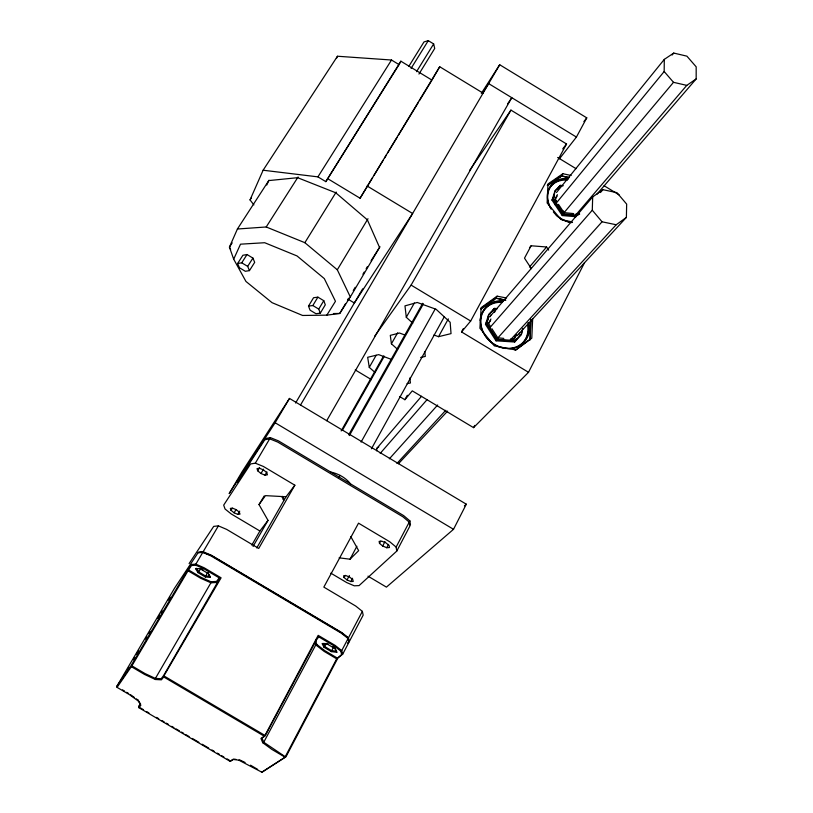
<?xml version="1.0" encoding="UTF-8"?>
<svg xmlns="http://www.w3.org/2000/svg" width="813" height="813" viewBox="0 0 813 813"><rect width="100%" height="100%" fill="white"/><g stroke="black" fill="none" stroke-linecap="round" stroke-linejoin="round"><path stroke-width="1.22" d="M596.823 194.348L696.172 78.932L696.182 66.829L686.904 56.158L673.733 53.069L664.292 59.39L556.509 192.488M138.891 707.696L140.822 705.308L138.383 701.08L129.389 694.617L117.072 687.371L131.889 665.837L144.988 673.55L155.405 678.418L161.147 678.713L163.443 675.847L219.51 578.927L219.215 577.87L203.626 568.633L195.852 565.228L195.852 564.141L202.793 552.362L211.309 555.503L341.572 632.748L347.822 637.677L348.99 642.189L342.68 654.211L337.873 658.042L285.973 756.801L261.959 772.259L238.859 760.175L232.803 759.403L230.17 761.375L138.891 707.696L138.627 706.68L140.527 703.418M131.889 665.837L188.535 569.943L201.207 577.454L210.933 581.732L210.923 582.789L155.405 678.418L155.415 679.505L161.431 679.82L163.738 676.965L163.443 675.847M554.954 204.693L664.17 71.514L664.292 59.39M517.22 335.678L626.386 217.396L626.66 204.114L616.955 192.671L602.931 189.683L592.687 196.909L490.158 316.338M489.589 327.964L592.281 210.221L592.687 196.909M531.001 319.407L530.086 339.976L530.706 319.285M532.667 318.869L531.783 338.188L515.93 349.976L494.345 345.881L479.904 328.259L481.144 307.639L497.129 296.166L506.59 298.015M573.683 213.595L564.11 212.61L673.499 82.316L686.792 85.375L696.172 78.932M376.663 450.768L376.876 448.298L421.53 396.287M210.354 577.382L207.884 572.687L210.354 577.382L205.374 576.996L207.396 572.789M323.127 643.307L324.854 646.66L331.521 650.613L336.491 651.233L336.806 652.3L331.338 651.609L333.818 646.254M503.806 338.401L497.952 337.802M578.094 215.232L563.47 213.961L553.501 199.022L554.994 190.984L560.218 185.364L562.708 185.588M522.21 330.037L521.387 334.407L514.67 341.999L496.042 340.83L485.473 324.387L488.359 319.001M522.81 328.34L521.387 334.407L515.29 340.505L497.221 339.336L486.936 323.401L488.674 314.661L494.355 308.391L496.814 308.564M576.082 216.725L562.25 215.557L552.007 200.14L554.994 190.984L560.706 185.547L563.135 185.771M485.473 324.387L488.674 314.661L494.832 308.635L497.231 308.808M253.88 204.896L250.038 199.917L263.117 170.222L337.476 56.239L391.51 60.02L399.051 64.613L325.83 181.645L317.924 176.868L263.117 170.222M269.012 180.222L237.416 229.012L229.429 247.142L233.697 259.184L245.953 281.45L272.04 302.67L302.588 315.464L326.836 315.149L339.753 313.462L350.322 296.948L379.976 246.705M266.755 185.039L268.768 180.588L297.599 177.691L335.749 192.783L367.354 219.825L379.549 247.437L371.104 260.688M233.697 259.184L240.506 244.174L264.692 242.721L297.04 255.953L324.296 278.585L335.464 301.288L326.836 315.149M336.44 58.465L337.476 56.239M367.994 576.163L386.429 587.128L453.522 529.304L466.306 504.192L289.499 398.431L242.162 471.631L229.164 493.582L275.14 422.75L289.499 398.431M399.488 396.47L404.884 399.711L412.272 390.86L473.552 427.648L528.521 372.303L584.527 262.701M325.83 181.645L400.87 61.199L431.967 80.121L419.437 100.71M510.879 338.858L514.405 339.082L516.763 334.59M514.67 341.999L515.808 339.834M496.042 340.83L496.804 339.986L515.401 341.186L516.54 339.011M518.816 334.641L519.954 332.456M473.552 427.648L474.721 425.402M511.458 338.665L513.918 338.828L515.615 335.566M285.465 756.293L336.694 658.835L341.653 654.485L340.769 651.091L334.478 646.162L318.981 636.986L317.944 637.25L265.18 735.795L262.03 738.133L263.737 742.228L285.536 756.903L261.542 772.35M347.385 643.103L349.336 641.518L348.431 637.839L362.354 611.356L355.779 606.081L323.838 587.108L358.523 523.165L389.762 541.783L396.124 547.088L396.774 551.092L359.072 585.604L354.244 585.807L346.694 582.575L330.82 573.145M396.124 547.088L409.884 520.889L403.614 515.584L278.463 440.88L270.394 437.628L265.597 438.522L237.142 482.373M349.336 641.518L363.177 615.126L362.354 611.356M396.774 551.092L409.823 526.214L409.244 522.129L402.953 516.824L277.761 442.089L269.682 438.837L264.886 439.731M386.775 547.728L389.457 547.525L389.112 545.523L385.941 542.881L381.795 541.163L379.132 541.377L379.498 543.389L382.659 546.011L386.775 547.728L388.543 544.375M339.102 557.83L350.027 559.202L356.887 546.245M382.659 546.011L385.016 541.56M379.498 543.389L380.677 541.153M326.582 643.398L324.001 647.26L322.1 643.581L327.548 644.242L334.956 648.622L336.806 652.3M399.051 64.613L400.87 61.199M490.544 326.592L488.532 323.472L490.93 319.001M494.517 312.283L495.706 310.048M556.407 201.218L555.005 199.124L557.393 194.673M350.82 581.549L353.228 581.447L352.832 579.659L349.844 577.25L346.033 575.624L343.645 575.746L344.062 577.535L347.029 579.933L350.82 581.549L352.588 578.246M490.615 320.474L488.532 323.472M556.671 201.441L555.32 199.409L557.037 196.177M548.643 250.119L546.58 246.989L531.123 245.77L524.497 258.158L531.397 268.676M347.029 579.933L349.387 575.533M284.916 757.106L271.918 749.454L262.751 742.726L260.953 738.438L264.723 735.887L318.178 635.349L335.027 645.329L341.734 650.593L342.68 654.211M492.393 311.45L493.552 309.296L494.832 308.635M552.007 200.14L554.273 195.903M557.677 189.541L559.385 186.36L560.706 185.547M497.221 339.336L496.804 339.986L486.215 323.584L487.373 321.409M489.7 317.07L490.859 314.905M493.186 310.556L494.355 308.391M576.854 215.801L563.053 214.602L552.799 199.215L553.938 197.081M558.511 188.555L560.218 185.364M559.395 158.85L576.417 137.072L586.773 117.855L499.7 64.735L481.337 93.393M344.062 577.535L345.24 575.33M528.521 372.303L461.54 331.938L470.676 321.023L566.549 143.972L510.94 110.111L469.518 170.547M461.54 331.938L463.359 328.594M433.939 334.997L438.542 336.684L448.329 318.879M404.884 399.711L407.313 395.281M371.439 448.786L444.437 316.521M361.084 442.089L435.148 309.072M338.838 477.577L340.058 475.392M348.777 434.721L422.699 303.29M349.366 435.575L423.41 303.859M342.486 430.179L384.315 356.226M397.608 349.377L391.419 343.808L397.648 332.802M341.155 430.941L383.563 356.013M412.76 323.178L406.297 317.273L414.376 302.995M374.854 372.303L369.275 367.364L376.155 355.271M256.766 547.932L286.034 496.763L294.855 485.209L263.463 466.499L255.333 463.176L250.567 463.959L223.687 505.127L225.049 509.009L231.217 513.948L259.906 531.001L268.016 520.381L259.012 504.588L264.215 495.93M294.855 485.209L258.727 548.45L226.634 529.385L218.402 525.869L213.707 526.377L189.104 563.582M374.62 336.267L411.104 285.099L510.94 110.111M251.817 545.096L259.906 531.001M253.087 546.407L268.016 520.381M326.714 420.697L511.794 97.692L507.556 103.942M327.466 178.525L360.078 198.23L439.711 66.737L483.074 93.139M283.097 499.609L283.757 498.46L282.457 496.367M432.567 79.095L439.711 66.737M163.647 676.335L221.095 577.819L204.144 567.779L195.852 564.141L191.197 564.476L187.996 569.273L131.096 665.583L116.818 686.335L117.072 687.371M300.515 405.026L499.7 64.735M260.983 473.512L257.68 470.798L257.02 468.613L259.418 468.237L263.463 469.894L266.776 472.617L267.416 474.802L265.008 475.168L260.983 473.512L263.534 469.152M237.823 514.385L239.987 514.131L239.337 512.19L236.237 509.7L232.508 508.135L230.353 508.399L231.014 510.34L234.114 512.81L237.823 514.385L239.713 511.143M265.008 475.168L266.918 471.896M295.586 403.014L362.669 288.839M257.68 470.798L259.601 467.536M200.699 568.815L197.986 572.616L195.547 568.612L196.614 568.358L198.829 572.006L205.537 575.98L210.069 576.336M234.114 512.81L236.004 509.578M116.818 686.335L174.521 588.236L198.504 552.098L203.169 551.712L218.402 525.869M255.333 463.176L270.394 437.628M231.014 510.34L232.284 508.186M121.218 680.349L123.139 677.087M124.43 674.922L125.71 672.747M127.631 669.495L128.921 667.321M133.413 659.719L134.694 657.554M136.614 654.292L138.545 651.04M145.598 639.099L146.879 636.935M148.809 633.673L150.09 631.508M157.793 618.48L159.714 615.228M160.994 613.053L162.285 610.888M345.545 303.645L339.753 313.462L333.482 313.544M347.476 300.383L348.767 298.198M353.269 290.566L355.2 287.304M362.923 274.225L364.214 272.04M366.145 268.768L367.425 266.593M320.292 313.178L318.747 309.092L323.777 300.688L317.893 297.151L313.554 297.731L308.503 306.095L310.078 310.18L315.952 313.706L320.292 313.178L325.302 304.794L323.777 300.688M350.322 296.948L337.304 269.794L367.994 218.717M308.503 306.095L312.832 305.536L317.893 297.151M360.078 198.23L372.608 177.641M373.929 175.476L383.167 160.303M384.478 158.139L386.46 154.887M387.781 152.722L397.008 137.549M398.329 135.385L418.116 102.875M416.53 71.686L433.654 43.922L428.278 40.65L423.99 41.93L408.797 66.402M418.959 74.054L434.711 48.465L433.654 43.922M237.416 229.012L266.207 226.979L304.855 242.681L336.196 192.061M411.093 68.373L428.278 40.65M317.924 176.868L391.51 60.02M249.459 270.617L254.693 262.345L252.924 258.097L247.02 254.54L242.894 255.262L237.62 263.514L239.439 267.741L245.333 271.288L249.459 270.617L247.67 266.379L241.735 262.812L237.62 263.514M247.67 266.379L252.924 258.097M266.207 226.979L298.086 176.97M241.735 262.812L247.02 254.54M482.546 93.129L488.664 83.607L576.417 137.072M563.47 213.961L562.25 215.557M232.183 242.874L229.429 247.142L230.638 249.347M250.038 199.917L251.42 197.793M168.311 600.157L170.232 597.281M188.535 569.943L191.492 565.523L195.852 565.228M259.012 504.588L265.465 495.635L286.034 496.763M219.215 577.87L216.522 581.437L210.933 581.732M219.51 578.927L216.817 582.494L210.923 582.789L200.699 578.287L188.027 570.777M562.708 148.911L566.549 143.972M583.876 121.594L586.773 117.855M559.72 177.641L562.85 173.718L571.153 175.496M138.627 706.68L140.558 704.282L138.24 700.247L136.34 698.885M672.127 55.03L673.733 53.069M529.497 247.711L531.123 245.77M493.257 300.83L497.129 296.166M529.456 267.04L546.58 246.989M574.425 216.543L686.792 85.375M600.441 192.549L602.931 189.683M380.21 453.38L426.967 399.762M389.356 458.827L437.658 405.006M497.82 337.954L602.047 221.797L616.203 224.754L626.386 217.396M396.947 463.451L445.768 410.301M510.005 340.373L616.203 224.754M447.607 411.114L398.411 463.776M350.027 559.202L358.655 550.645L350.749 536.509M464.406 505.879L466.306 504.192M315.485 640.065L318.981 636.986M376.876 448.298L378.797 446.876M515.168 350.312L529.802 339.478M480.585 308.788L495.625 298.036L505.574 299.997M481.235 308.869L495.981 298.32L505.747 300.241M562.85 173.718L547.962 183.972L547.139 202.986L561.061 219.581L571.864 221.837M547.301 185.384L561.244 175.811L569.486 177.59M548.003 185.384L561.62 176.035L568.988 177.63M327.548 644.242L328.086 643.906L324.367 643.459M337.232 658.012L324.641 650.552L316.745 644.404L315.79 644.902L263.737 742.228L262.751 742.726M340.769 651.091L341.734 650.593L348.086 638.51L341.419 633.256L211.065 555.96L202.793 552.362L198.128 552.749M195.547 568.612L201.126 568.683L203.057 569.832M238.859 760.175L239.571 759.85L245.099 762.482M230.17 761.375L233.809 759.118L236.105 759.413M552.799 199.215L553.501 199.022M486.215 323.584L486.936 323.401M438.542 336.684L451.032 333.625L450.158 322.304L436.103 309.286L417.242 302.466L404.965 305.881L406.297 317.273M420.646 357.496L425.301 356.419L424.803 351.623M407.069 383.685L410.433 382.974L409.833 377.974M199.185 552.494L202.457 552.22M576.671 213.687L579.181 213.9M576.082 213.799L579.679 214.104M330.698 472.058C338.381 473.664 345.698 477.698 350.566 483.918M405.402 335.2L399.478 333.015L390.291 335.373L391.419 343.808M391.399 359.407L378.685 354.631L367.669 357.293L369.275 367.364M203.169 551.712L211.451 555.299L341.765 632.585L348.431 637.839M155.415 679.505L144.47 674.394L131.381 666.68M122.499 689.871L124.552 691.08M126.604 692.29L128.657 693.489M250.536 765.185L257.67 769.383M140.253 707.818L143.515 709.729M146.767 711.649L148.942 712.93M156.543 717.391L158.718 718.672M161.97 720.592L164.145 721.863M166.319 723.143L168.484 724.424M171.746 726.334L173.911 727.615M176.086 728.885L179.348 730.806M181.512 732.086L183.687 733.356M185.862 734.637L189.114 736.558M192.376 738.468L198.89 742.299M202.152 744.22L208.667 748.051M211.919 749.962L214.093 751.242M217.356 753.153L219.52 754.434M221.695 755.714L223.87 756.984M227.122 758.905L229.296 760.175M164.267 676.111L264.652 735.257M163.738 676.965L264.103 736.1M332.883 646.752L334.804 647.89L335.932 650.115M200.516 568.968L207.965 573.389M197.986 572.616L205.374 576.996M324.001 647.26L331.338 651.609M336.694 658.835L324.102 651.376L315.79 644.902L315.119 642.616M275.14 422.75L453.522 529.304M355.24 369.925L371.429 379.641M347.964 299.154L354.346 302.995L412.618 213.504L367.11 185.984M312.832 305.536L318.747 309.092M411.104 285.099L470.676 321.023M557.657 157.478L576 168.647M604.069 185.72L619.181 194.917M130.629 694.78L134.43 697.513M304.855 242.681L337.304 269.794M664.17 71.514L673.499 82.316M592.281 210.221L602.047 221.797M562.759 210.577L564.11 212.61M558.501 204.368L564.1 212.762M491.885 328.665L497.912 338.025M281.918 496.753L283.9 499.944M315.8 641.152L316.745 644.404M347.822 637.677L348.665 641.122M138.24 700.247L138.383 701.08M515.29 340.505L515.401 341.186M409.884 520.889L410.463 524.985M571.58 222.599A24.786 20.437 38.7 0 1 556.234 215.242M551.001 208.88A24.786 20.437 38.7 0 1 568.47 178.454M572.504 222.477A24.248 19.99 38.7 0 1 553.328 211.929M551.234 208.941A24.248 19.99 38.7 0 1 568.307 179.175M547.637 192.366A24.217 19.969 38.7 0 1 548.46 190.161M548.968 189.144A24.217 19.969 38.7 0 1 567.423 180.151M528.826 322.72A25.975 22.388 40.8 0 1 506.906 348.604M505.777 348.503A25.975 22.388 40.8 0 1 484.782 335.261M484.162 334.255A25.975 22.388 40.8 0 1 503.196 300.759M528.033 322.649A25.406 21.89 40.8 0 1 514.609 347.446A25.406 21.89 40.8 0 1 485.036 335.241M484.426 334.245A25.406 21.89 40.8 0 1 503.044 301.491M515.625 347.659A25.376 21.87 40.8 0 1 513.338 348.411M480.137 320.434A25.376 21.87 40.8 0 1 480.483 318.025M482.455 312.558A25.376 21.87 40.8 0 1 502.2 302.365M527.525 324.773A25.376 21.87 40.8 0 1 517.708 346.694"/></g></svg>
